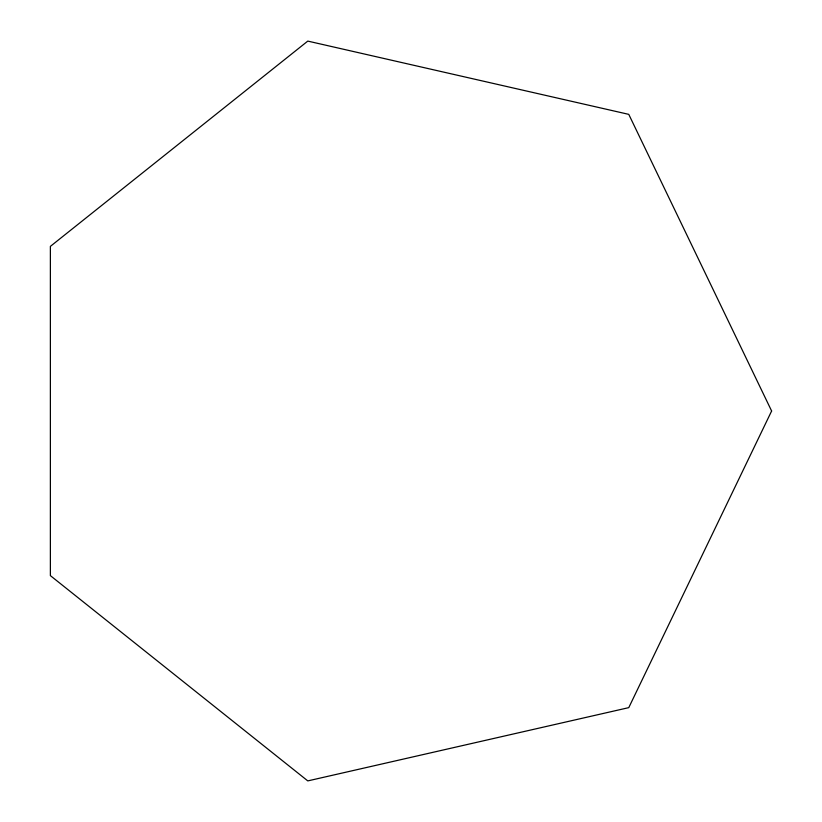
<?xml version="1.0" encoding="UTF-8"?>
<svg xmlns="http://www.w3.org/2000/svg" width="822" height="822" viewBox="0 0 822 822"><rect width="100%" height="100%" fill="white"/><g stroke="black" fill="none" stroke-linecap="round" stroke-linejoin="round"><path stroke-width="1.23" d="M771.622 411L628.768 707.639L307.788 780.9L50.378 575.626L50.378 246.374L307.788 41.1L628.768 114.361L771.622 411"/></g></svg>
